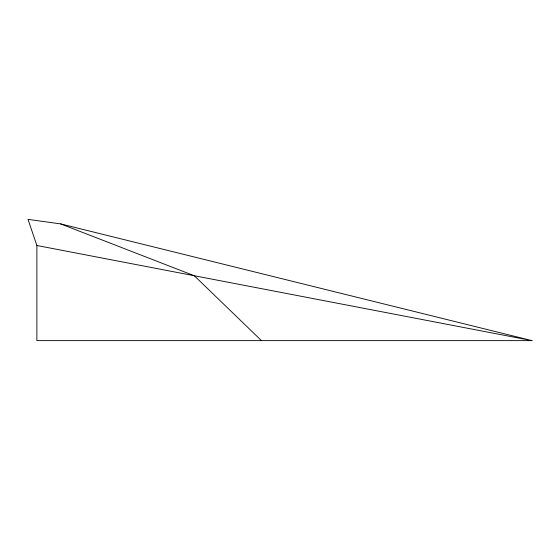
<?xml version="1.0" encoding="UTF-8"?>
<svg xmlns="http://www.w3.org/2000/svg" width="560" height="560" viewBox="0 0 560 560"><rect width="100%" height="100%" fill="white"/><g stroke="black" fill="none" stroke-linecap="round" stroke-linejoin="round"><path stroke-width="0.84" d="M532 340.627L36.876 340.627L36.876 245.497L28 219.373L60.655 223.902L532 340.627L36.876 245.497M60.655 223.902L194.292 275.744L261.464 340.627"/></g></svg>
